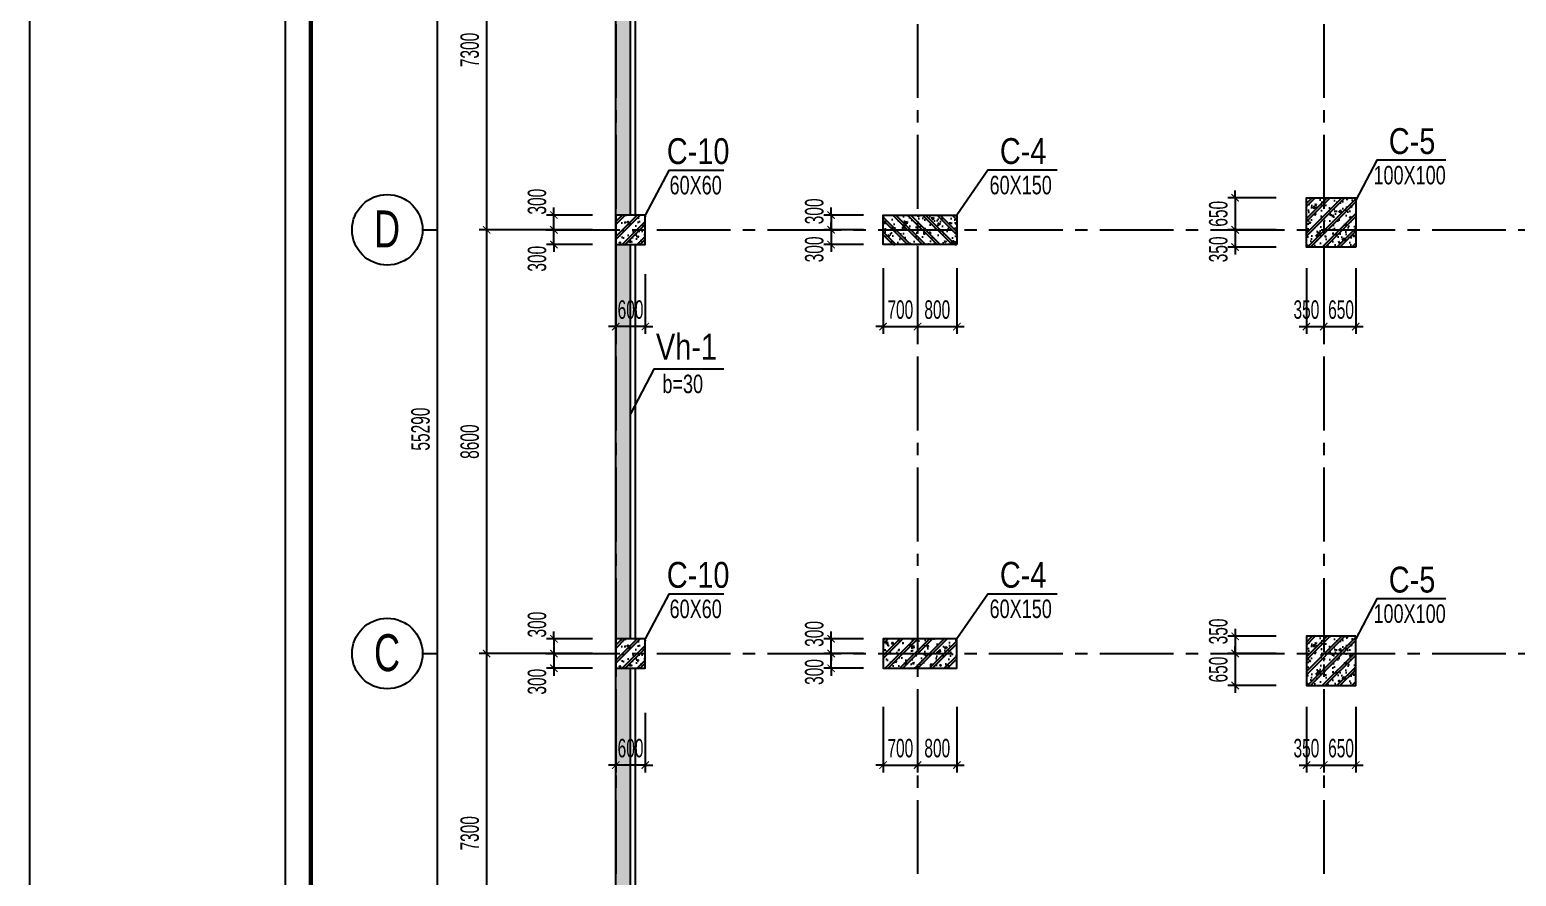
# Model space of a CAD drawing. Extents: x 1719887 to 1865417, y -150890 to 59748.
# Drawn here: x 1719887 to 1750081, y -4479 to 12701 of the extents above; entities that cross this region are included whole.
import ezdxf
from ezdxf.enums import TextEntityAlignment as Align

# ---------------------------------------------------------------- set-up
doc = ezdxf.new("R2010")
doc.units = 0
doc.header["$LTSCALE"] = 1000
doc.header["$MEASUREMENT"] = 0
doc.header["$PDMODE"] = 3
doc.linetypes.add('CENTER2', pattern=[1.125, 0.75, -0.125, 0.125, -0.125])
doc.layers.get('0').update_dxf_attribs({"linetype": 'CONTINUOUS'})
doc.layers.get('Defpoints').update_dxf_attribs({"linetype": 'CONTINUOUS'})
for name, color, linetype in [('CDC-KHUNGTEN', 7, 'CONTINUOUS'), ('CDC.01.AXIS', 160, 'CENTER2'), ('CDC.02.DIM', 1, 'CONTINUOUS'), ('CDC.05.STEEL', 4, 'CONTINUOUS'), ('CDC.06.TEXT', 2, 'CONTINUOUS'), ('CDC.10.HATCH', 9, 'CONTINUOUS'), ('CDC.11.NOTE', 8, 'CONTINUOUS'), ('KCS_CHI', 1, 'CONTINUOUS')]:
    doc.layers.add(name, color=color, linetype=linetype)
doc.styles.add('ARIAL', font='arial.ttf', dxfattribs={"width": 0.6})
doc.dimstyles.new('D150', dxfattribs={"dimscale": 150, "dimtxt": 2.5, "dimasz": 1, "dimexe": 1, "dimexo": 0, "dimgap": 1, "dimtad": 1, "dimdec": 0, "dimdsep": 46, "dimtxsty": 'ARIAL', "dimblk": 'ARCHTICK', "dimcen": 1, "dimdle": 1, "dimclrd": 1, "dimclre": 1, "dimclrt": 2, "dimadec": 0, "dimazin": 0, "dimtfac": 0.00072, "dimtdec": 0, "dimtix": 1, "dimtmove": 2, "dimatfit": 3, "dimldrblk": 'ARCHTICK', "dimfxl": 1, "dimtolj": 1, "dimlwd": -1, "dimlwe": -1, "dimarcsym": 0})

# ---------------------------------------------------------------- blocks, each defined once
blk = doc.blocks.new('_ARCHTICK')
at = {"color": 0, "linetype": 'ByBlock', "const_width": 0.15}
blk.add_lwpolyline([(-0.5, -0.5), (0.5, 0.5)], dxfattribs=at)
blk = doc.blocks.new('*D441')
at = {"layer": 'CDC.02.DIM', "color": 1, "transparency": 16777216}
for p, q in [((1729167, 16091), (1729167, 8491)), ((1730533, 15941), (1729017, 15941)), ((1730533, 8641), (1729017, 8641))]:
    blk.add_line(p, q, dxfattribs=at)
at = {"layer": 'Defpoints', "color": 0, "transparency": 16777216}
for p in [(1730533, 15941), (1729167, 8641), (1730533, 8641)]:
    blk.add_point(p, dxfattribs=at)
at = {"layer": 'CDC.02.DIM', "color": 1, "transparency": 16777216, "xscale": 150, "yscale": 150, "zscale": 150}
for p, rotation in [((1729167, 15941), 90), ((1729167, 8641), 270)]:
    blk.add_blockref('_ARCHTICK', p, dxfattribs=dict(at, rotation=rotation))
at = {"layer": 'CDC.02.DIM', "color": 2, "transparency": 16777216, "insert": (1728825, 12291), "char_height": 375, "attachment_point": 5, "rotation": 90, "style": 'ARIAL'}
blk.add_mtext('\\A1;7300', dxfattribs=at)
blk = doc.blocks.new('*D442')
at = {"layer": 'CDC.02.DIM', "color": 1, "transparency": 16777216}
for p, q in [((1729167, 8791), (1729167, -109)), ((1730533, 8641), (1729017, 8641)), ((1730533, 41), (1729017, 41))]:
    blk.add_line(p, q, dxfattribs=at)
at = {"layer": 'Defpoints', "color": 0, "transparency": 16777216}
for p in [(1730533, 8641), (1729167, 41), (1730533, 41)]:
    blk.add_point(p, dxfattribs=at)
at = {"layer": 'CDC.02.DIM', "color": 1, "transparency": 16777216, "xscale": 150, "yscale": 150, "zscale": 150}
for p, rotation in [((1729167, 8641), 90), ((1729167, 41), 270)]:
    blk.add_blockref('_ARCHTICK', p, dxfattribs=dict(at, rotation=rotation))
at = {"layer": 'CDC.02.DIM', "color": 2, "transparency": 16777216, "insert": (1728825, 4341), "char_height": 375, "attachment_point": 5, "rotation": 90, "style": 'ARIAL'}
blk.add_mtext('\\A1;8600', dxfattribs=at)
blk = doc.blocks.new('*D443')
at = {"layer": 'CDC.02.DIM', "color": 1, "transparency": 16777216}
for p, q in [((1730533, 41), (1729017, 41)), ((1729167, 191), (1729167, -7409)), ((1730533, -7259), (1729017, -7259))]:
    blk.add_line(p, q, dxfattribs=at)
at = {"layer": 'Defpoints', "color": 0, "transparency": 16777216}
for p in [(1730533, 41), (1729167, -7259), (1730533, -7259)]:
    blk.add_point(p, dxfattribs=at)
at = {"layer": 'CDC.02.DIM', "color": 1, "transparency": 16777216, "xscale": 150, "yscale": 150, "zscale": 150}
for p, rotation in [((1729167, 41), 90), ((1729167, -7259), 270)]:
    blk.add_blockref('_ARCHTICK', p, dxfattribs=dict(at, rotation=rotation))
at = {"layer": 'CDC.02.DIM', "color": 2, "transparency": 16777216, "insert": (1728825, -3609), "char_height": 375, "attachment_point": 5, "rotation": 90, "style": 'ARIAL'}
blk.add_mtext('\\A1;7300', dxfattribs=at)
blk = doc.blocks.new('*D445')
at = {"layer": 'CDC.02.DIM', "color": 1, "transparency": 16777216}
for p, q in [((1728167, -23199), (1728167, 32391)), ((1730533, 32241), (1728017, 32241)), ((1730533, -23049), (1728017, -23049))]:
    blk.add_line(p, q, dxfattribs=at)
at = {"layer": 'Defpoints', "color": 0, "transparency": 16777216}
for p in [(1728167, 32241), (1730533, 32241), (1730533, -23049)]:
    blk.add_point(p, dxfattribs=at)
at = {"layer": 'CDC.02.DIM', "color": 1, "transparency": 16777216, "xscale": 150, "yscale": 150, "zscale": 150}
for p, rotation in [((1728167, 32241), 90), ((1728167, -23049), 270)]:
    blk.add_blockref('_ARCHTICK', p, dxfattribs=dict(at, rotation=rotation))
at = {"layer": 'CDC.02.DIM', "color": 2, "transparency": 16777216, "insert": (1727825, 4596), "char_height": 375, "attachment_point": 5, "rotation": 90, "style": 'ARIAL'}
blk.add_mtext('\\A1;55290', dxfattribs=at)
blk = doc.blocks.new('TH1')
at = {"layer": 'CDC.10.HATCH'}
h = blk.add_hatch(dxfattribs=at)
h.set_pattern_fill('CHAU-01', color=256, scale=80, style=0, pattern_type=2)
h.set_pattern_definition([(50, (0, 0), (573.80815, -50.20171), [60, -660]), (355, (0, 0), (-111.00107, 601.7537), [48, -528]), (100.4514, (47.8, -4.2), (462.8075, 551.55163), [50.99215, -560.91369]), (46.1842, (0, 160), (853.79284, -132.4152), [90, -990]), (96.6356, (71.15, 149), (747.73016, 779.2943), [76.48823, -841.3704]), (351.1842, (0, 160), (747.72956, 779.2949), [72, -792]), (21, (80, 120), (477.52564, -322.09511), [60, -660]), (326, (80, 120), (194.65227, 580.12004), [48, -528]), (71.4514, (119.8, 93.16), (672.1781, 258.0244), [50.99215, -560.91369]), (37.5, (0, 0), (9.727884, 266.315083), [0, -521.6, 0, -536, 0, -530]), (7.5, (0, 0), (210.45563, 315.52937), [0, -305.6, 0, -509.6, 0, -202]), (327.5, (-178.4, 0), (427.05795, -18.043897), [0, -200, 0, -624, 0, -828]), (317.5, (-258.4, 0), (466.548935, 80.083986), [0, -260, 0, -414.4, 0, -588]), (45, (0, 0), (-240.416306, 240.416306), []), (45, (0, 98), (-240.416306, 240.416306), [])])
h.paths.add_polyline_path([(1734850, -103598), (1734550, -103598), (1734550, -110158), (1734850, -110158)])
h.paths.add_polyline_path([(1734849, -96348), (1734549, -96348), (1734550, -102998), (1734850, -102998)])
h.paths.add_polyline_path([(1734849, -87748), (1734549, -87748), (1734549, -95748), (1734849, -95748)])
h.paths.add_polyline_path([(1734849, -80497), (1734549, -80497), (1734549, -87148), (1734849, -87148)])
h.paths.add_polyline_path([(1734849, -73338), (1734549, -73338), (1734549, -79897), (1734849, -79897)])
h.paths.add_polyline_path([(1734849, -68421), (1734549, -68421), (1734549, -72738), (1734849, -72738)])
h.paths.add_polyline_path([(1738394, -64148), (1740570, -64148), (1740570, -63848), (1738264, -63848), (1734549, -67821), (1734960, -67821)])
h = blk.add_hatch(dxfattribs=at)
h.set_pattern_fill('CHAU-01', color=256, scale=50, style=0, pattern_type=2)
h.set_pattern_definition([(50, (0, 0), (358.63009, -31.376067), [37.5, -412.5]), (355, (0, 0), (-69.37567, 376.09607), [30, -330]), (100.4514, (29.9, -2.6), (289.25469, 344.71977), [31.870095, -350.571056]), (46.1842, (0, 100), (533.62052, -82.75951), [56.25, -618.75]), (96.6356, (44.47, 93.1), (467.33135, 487.05894), [47.80514, -525.8565]), (351.1842, (0, 100), (467.33097, 487.0593), [45, -495]), (21, (50, 75), (298.453526, -201.309445), [37.5, -412.5]), (326, (50, 75), (121.657666, 362.57502), [30, -330]), (71.4514, (74.87, 58.22), (420.111314, 161.26525), [31.870095, -350.571056]), (37.5, (0, 0), (6.079928, 166.446927), [0, -326, 0, -335, 0, -331.25]), (7.5, (0, 0), (131.534769, 197.205856), [0, -191, 0, -318.5, 0, -126.25]), (327.5, (-111.5, 0), (266.911218, -11.277436), [0, -125, 0, -390, 0, -517.5]), (317.5, (-161.5, 0), (291.593085, 50.05249), [0, -162.5, 0, -259, 0, -367.5]), (45, (0, 0), (-150.26019, 150.26019), []), (45, (0, 61.25), (-150.26019, 150.26019), [])])
h.paths.add_polyline_path([(1748930, -86798), (1748580, -86798), (1748580, -87448), (1748930, -87448)])
h.paths.add_polyline_path([(1748930, -87448), (1748580, -87448), (1748580, -87798), (1748930, -87798)])
h.paths.add_polyline_path([(1749580, -87448), (1748930, -87448), (1748930, -87798), (1749580, -87798)])
h.paths.add_polyline_path([(1749580, -86798), (1748930, -86798), (1748930, -87448), (1749580, -87448)])
h = blk.add_hatch(dxfattribs=at)
h.set_pattern_fill('CHAU-01', color=256, scale=50, angle=270, style=0, pattern_type=2)
h.set_pattern_definition([(220, (3483905.8, -394468.87), (31.376067, -358.63009), [37.5, -412.5]), (275, (3483905.8, -394468.87), (-376.09607, 69.37567), [30, -330]), (169.5486, (3483908.4, -394498.76), (-344.71977, -289.25469), [31.870095, -350.571056]), (223.8158, (3483805.8, -394468.87), (82.75951, -533.62052), [56.25, -618.75]), (173.3644, (3483812.7, -394513.34), (-487.05894, -467.33135), [47.80514, -525.8565]), (278.8158, (3483805.8, -394468.9), (-487.0593, -467.33097), [45, -495]), (249, (3483830.8, -394518.87), (201.309445, -298.453526), [37.5, -412.5]), (304, (3483830.8, -394518.87), (-362.57502, -121.657666), [30, -330]), (198.5486, (3483847.57, -394543.74), (-161.26525, -420.111314), [31.870095, -350.571056]), (232.5, (3483905.79, -394468.87), (-166.446927, -6.079928), [0, -326, 0, -335, 0, -331.25]), (262.5, (3483905.79, -394468.87), (-197.205856, -131.534769), [0, -191, 0, -318.5, 0, -126.25]), (302.5, (3483905.79, -394357.37), (11.277436, -266.911218), [0, -125, 0, -390, 0, -517.5]), (312.5, (3483905.8, -394307.37), (-50.05249, -291.593085), [0, -162.5, 0, -259, 0, -367.5]), (225, (3483905.8, -394468.87), (-150.26019, 150.26019), []), (225, (3483844.54, -394468.87), (-150.26019, 150.26019), [])])
h.paths.add_polyline_path([(1734549, -87748), (1735149, -87748), (1735149, -87148), (1734549, -87148)])
h = blk.add_hatch(dxfattribs=at)
h.set_pattern_fill('CHAU-01', color=256, scale=50, style=0, pattern_type=2)
h.set_pattern_definition([(310, (-590.04, -190745.43), (358.63009, 31.376067), [37.5, -412.5]), (5, (-590.04, -190745.43), (-69.37567, -376.09607), [30, -330]), (259.5486, (-560.16, -190742.8), (289.25469, -344.71977), [31.870095, -350.571056]), (313.8158, (-590.04, -190845.43), (533.62052, 82.75951), [56.25, -618.75]), (263.3644, (-545.57, -190838.53), (467.33135, -487.05894), [47.80514, -525.8565]), (8.8158, (-590.04, -190845.43), (467.33097, -487.0593), [45, -495]), (339, (-540.04, -190820.43), (298.453526, 201.309445), [37.5, -412.5]), (34, (-540.04, -190820.43), (121.657666, -362.57502), [30, -330]), (288.5486, (-515.17, -190803.65), (420.111314, -161.26525), [31.870095, -350.571056]), (322.5, (-590.04, -190745.43), (6.079928, -166.446927), [0, -326, 0, -335, 0, -331.25]), (352.5, (-590.04, -190745.43), (131.534769, -197.205856), [0, -191, 0, -318.5, 0, -126.25]), (32.5, (-701.54, -190745.43), (266.911218, 11.277436), [0, -125, 0, -390, 0, -517.5]), (42.5, (-751.54, -190745.43), (291.593085, -50.05249), [0, -162.5, 0, -259, 0, -367.5]), (315, (-590.04, -190745.43), (-150.26019, -150.26019), []), (315, (-590.04, -190806.68), (-150.26019, -150.26019), [])])
h.paths.add_polyline_path([(1741480, -87748), (1740090, -87748), (1740090, -87398), (1741480, -87398)])
h.paths.add_polyline_path([(1741480, -87398), (1740090, -87398), (1740090, -87148), (1741480, -87148)])
h.paths.add_polyline_path([(1740090, -87398), (1739980, -87398), (1739980, -87148), (1740090, -87148)])
h.paths.add_polyline_path([(1740090, -87748), (1739980, -87748), (1739980, -87398), (1740090, -87398)])
h = blk.add_hatch(dxfattribs=at)
h.set_pattern_fill('CHAU-01', color=256, scale=50, style=0, pattern_type=2)
h.set_pattern_definition([(50, (0, -8900), (358.63009, -31.376067), [37.5, -412.5]), (355, (0, -8900), (-69.37567, 376.09607), [30, -330]), (100.4514, (29.9, -8902.6), (289.25469, 344.71977), [31.870095, -350.571056]), (46.1842, (0, -8800), (533.62052, -82.75951), [56.25, -618.75]), (96.6356, (44.47, -8806.9), (467.33135, 487.05894), [47.80514, -525.8565]), (351.1842, (0, -8800), (467.33097, 487.0593), [45, -495]), (21, (50, -8825), (298.453526, -201.309445), [37.5, -412.5]), (326, (50, -8825), (121.657666, 362.57502), [30, -330]), (71.4514, (74.87, -8841.78), (420.111314, 161.26525), [31.870095, -350.571056]), (37.5, (0, -8900), (6.079928, 166.446927), [0, -326, 0, -335, 0, -331.25]), (7.5, (0, -8900), (131.534769, 197.205856), [0, -191, 0, -318.5, 0, -126.25]), (327.5, (-111.5, -8900), (266.911218, -11.277436), [0, -125, 0, -390, 0, -517.5]), (317.5, (-161.5, -8900), (291.593085, 50.05249), [0, -162.5, 0, -259, 0, -367.5]), (45, (0, -8900), (-150.26019, 150.26019), []), (45, (0, -8838.75), (-150.26019, 150.26019), [])])
h.paths.add_polyline_path([(1748930, -95698), (1748580, -95698), (1748580, -96348), (1748930, -96348)])
h.paths.add_polyline_path([(1748930, -96348), (1748580, -96348), (1748580, -96698), (1748930, -96698)])
h.paths.add_polyline_path([(1749580, -96348), (1748930, -96348), (1748930, -96698), (1749580, -96698)])
h.paths.add_polyline_path([(1749580, -95698), (1748930, -95698), (1748930, -96348), (1749580, -96348)])
h = blk.add_hatch(dxfattribs=at)
h.set_pattern_fill('CHAU-01', color=256, scale=50, angle=270, style=0, pattern_type=2)
h.set_pattern_definition([(220, (3483905.8, -403069), (31.376067, -358.63009), [37.5, -412.5]), (275, (3483905.8, -403069), (-376.09607, 69.37567), [30, -330]), (169.5486, (3483908.4, -403098.9), (-344.71977, -289.25469), [31.870095, -350.571056]), (223.8158, (3483805.8, -403069), (82.75951, -533.62052), [56.25, -618.75]), (173.3644, (3483812.7, -403113.47), (-487.05894, -467.33135), [47.80514, -525.8565]), (278.8158, (3483805.8, -403069), (-487.0593, -467.33097), [45, -495]), (249, (3483830.8, -403119), (201.309445, -298.453526), [37.5, -412.5]), (304, (3483830.8, -403119), (-362.57502, -121.657666), [30, -330]), (198.5486, (3483847.57, -403143.87), (-161.26525, -420.111314), [31.870095, -350.571056]), (232.5, (3483905.79, -403069), (-166.446927, -6.079928), [0, -326, 0, -335, 0, -331.25]), (262.5, (3483905.8, -403069), (-197.205856, -131.534769), [0, -191, 0, -318.5, 0, -126.25]), (302.5, (3483905.79, -402957.5), (11.277436, -266.911218), [0, -125, 0, -390, 0, -517.5]), (312.5, (3483905.8, -402907.5), (-50.05249, -291.593085), [0, -162.5, 0, -259, 0, -367.5]), (225, (3483905.8, -403069), (-150.26019, 150.26019), []), (225, (3483844.54, -403069), (-150.26019, 150.26019), [])])
h.paths.add_polyline_path([(1734549, -96348), (1735149, -96348), (1735149, -95748), (1734549, -95748)])
h = blk.add_hatch(dxfattribs=at)
h.set_pattern_fill('CHAU-01', color=256, scale=50, style=0, pattern_type=2)
h.set_pattern_definition([(50, (-590.04, 7250.04), (358.63009, -31.376067), [37.5, -412.5]), (355, (-590.04, 7250.04), (-69.37567, 376.09607), [30, -330]), (100.4514, (-560.16, 7247.43), (289.25469, 344.71977), [31.870095, -350.571056]), (46.1842, (-590.04, 7350.04), (533.62052, -82.75951), [56.25, -618.75]), (96.6356, (-545.57, 7343.14), (467.33135, 487.05894), [47.80514, -525.8565]), (351.1842, (-590.04, 7350.04), (467.33097, 487.0593), [45, -495]), (21, (-540.04, 7325.04), (298.453526, -201.309445), [37.5, -412.5]), (326, (-540.04, 7325.04), (121.657666, 362.57502), [30, -330]), (71.4514, (-515.17, 7308.27), (420.111314, 161.26525), [31.870095, -350.571056]), (37.5, (-590.04, 7250.04), (6.079928, 166.446927), [0, -326, 0, -335, 0, -331.25]), (7.5, (-590.04, 7250.04), (131.534769, 197.205856), [0, -191, 0, -318.5, 0, -126.25]), (327.5, (-701.54, 7250.04), (266.911218, -11.277436), [0, -125, 0, -390, 0, -517.5]), (317.5, (-751.54, 7250.04), (291.593085, 50.05249), [0, -162.5, 0, -259, 0, -367.5]), (45, (-590.04, 7250.04), (-150.26019, 150.26019), []), (45, (-590.04, 7311.3), (-150.26019, 150.26019), [])])
h.paths.add_polyline_path([(1741480, -95748), (1740090, -95748), (1740090, -96098), (1741480, -96098)])
h.paths.add_polyline_path([(1741480, -96098), (1740090, -96098), (1740090, -96348), (1741480, -96348)])
h.paths.add_polyline_path([(1740090, -96098), (1739980, -96098), (1739980, -96348), (1740090, -96348)])
h.paths.add_polyline_path([(1740090, -95748), (1739980, -95748), (1739980, -96098), (1740090, -96098)])
at = {"layer": 'CDC.01.AXIS', "ltscale": 2}
for p, q in [((1734550, -63021), (1734550, -119734)), ((1740680, -63021), (1740680, -119734)), ((1748930, -63021), (1748930, -119734)), ((1733131, -87448), (1840145, -87448)), ((1733131, -96048), (1840145, -96048))]:
    blk.add_line(p, q, dxfattribs=at)
at = {"layer": 'CDC.05.STEEL'}
for p, q in [((1734550, -119137), (1734549, -67821)), ((1734849, -87148), (1734849, -80497)), ((1734949, -87148), (1734949, -80497)), ((1734849, -95748), (1734849, -87748)), ((1734949, -95748), (1734949, -87748)), ((1734850, -102998), (1734849, -96348)), ((1734950, -102998), (1734949, -96348))]:
    blk.add_line(p, q, dxfattribs=at)
at = {"layer": 'CDC.05.STEEL', "ltscale": 2000}
for points in [[(1749580, -87798), (1748580, -87798), (1748580, -86798), (1749580, -86798)], [(1734549, -87148), (1734549, -87748), (1735149, -87748), (1735149, -87148)], [(1741480, -87748), (1739980, -87748), (1739980, -87148), (1741480, -87148)], [(1749580, -95698), (1748580, -95698), (1748580, -96698), (1749580, -96698)], [(1734549, -95748), (1734549, -96348), (1735149, -96348), (1735149, -95748)], [(1741480, -95748), (1739980, -95748), (1739980, -96348), (1741480, -96348)]]:
    blk.add_lwpolyline(points, close=True, dxfattribs=at)
blk = doc.blocks.new('*D527')
at = {"layer": 'CDC.02.DIM', "color": 1, "transparency": 16777216}
for p, q in [((1745820, 7859), (1745820, 6527)), ((1746170, 7859), (1746170, 6527)), ((1745670, 6677), (1746320, 6677))]:
    blk.add_line(p, q, dxfattribs=at)
at = {"layer": 'Defpoints', "color": 0, "transparency": 16777216}
for p in [(1745820, 7859), (1746170, 7859), (1746170, 6677)]:
    blk.add_point(p, dxfattribs=at)
at = {"layer": 'CDC.02.DIM', "color": 1, "transparency": 16777216, "xscale": 150, "yscale": 150, "zscale": 150, "rotation": 180}
blk.add_blockref('_ARCHTICK', (1745820, 6677), dxfattribs=at)
at = {"layer": 'CDC.02.DIM', "color": 1, "transparency": 16777216, "xscale": 150, "yscale": 150, "zscale": 150}
blk.add_blockref('_ARCHTICK', (1746170, 6677), dxfattribs=at)
at = {"layer": 'CDC.02.DIM', "color": 2, "transparency": 16777216, "insert": (1745818, 7019), "char_height": 375, "attachment_point": 5, "style": 'ARIAL'}
blk.add_mtext('\\A1;350', dxfattribs=at)
blk = doc.blocks.new('*D528')
at = {"layer": 'CDC.02.DIM', "color": 1, "transparency": 16777216}
for p, q in [((1746170, 7859), (1746170, 6527)), ((1746820, 7859), (1746820, 6527)), ((1746020, 6677), (1746970, 6677))]:
    blk.add_line(p, q, dxfattribs=at)
at = {"layer": 'Defpoints', "color": 0, "transparency": 16777216}
for p in [(1746170, 7859), (1746820, 7859), (1746820, 6677)]:
    blk.add_point(p, dxfattribs=at)
at = {"layer": 'CDC.02.DIM', "color": 1, "transparency": 16777216, "xscale": 150, "yscale": 150, "zscale": 150, "rotation": 180}
blk.add_blockref('_ARCHTICK', (1746170, 6677), dxfattribs=at)
at = {"layer": 'CDC.02.DIM', "color": 1, "transparency": 16777216, "xscale": 150, "yscale": 150, "zscale": 150}
blk.add_blockref('_ARCHTICK', (1746820, 6677), dxfattribs=at)
at = {"layer": 'CDC.02.DIM', "color": 2, "transparency": 16777216, "insert": (1746522, 7019), "char_height": 375, "attachment_point": 5, "style": 'ARIAL'}
blk.add_mtext('\\A1;650', dxfattribs=at)
blk = doc.blocks.new('*D529')
at = {"layer": 'CDC.02.DIM', "color": 1, "transparency": 16777216}
for p, q in [((1737220, 7859), (1737220, 6527)), ((1737920, 7859), (1737920, 6527)), ((1737220, 6677), (1737070, 6677)), ((1737220, 6677), (1737920, 6677)), ((1737920, 6677), (1738070, 6677))]:
    blk.add_line(p, q, dxfattribs=at)
at = {"layer": 'Defpoints', "color": 0, "transparency": 16777216}
for p in [(1737220, 7859), (1737920, 7859), (1737920, 6677)]:
    blk.add_point(p, dxfattribs=at)
at = {"layer": 'CDC.02.DIM', "color": 1, "transparency": 16777216, "xscale": 150, "yscale": 150, "zscale": 150}
blk.add_blockref('_ARCHTICK', (1737220, 6677), dxfattribs=at)
at = {"layer": 'CDC.02.DIM', "color": 1, "transparency": 16777216, "xscale": 150, "yscale": 150, "zscale": 150, "rotation": 180}
blk.add_blockref('_ARCHTICK', (1737920, 6677), dxfattribs=at)
at = {"layer": 'CDC.02.DIM', "color": 2, "transparency": 16777216, "insert": (1737570, 7019), "char_height": 375, "attachment_point": 5, "style": 'ARIAL'}
blk.add_mtext('\\A1;700', dxfattribs=at)
blk = doc.blocks.new('*D530')
at = {"layer": 'CDC.02.DIM', "color": 1, "transparency": 16777216}
for p, q in [((1737920, 7859), (1737920, 6527)), ((1738720, 7859), (1738720, 6527)), ((1737770, 6677), (1738870, 6677))]:
    blk.add_line(p, q, dxfattribs=at)
at = {"layer": 'Defpoints', "color": 0, "transparency": 16777216}
for p in [(1737920, 7859), (1738720, 7859), (1738720, 6677)]:
    blk.add_point(p, dxfattribs=at)
at = {"layer": 'CDC.02.DIM', "color": 1, "transparency": 16777216, "xscale": 150, "yscale": 150, "zscale": 150, "rotation": 180}
blk.add_blockref('_ARCHTICK', (1737920, 6677), dxfattribs=at)
at = {"layer": 'CDC.02.DIM', "color": 1, "transparency": 16777216, "xscale": 150, "yscale": 150, "zscale": 150}
blk.add_blockref('_ARCHTICK', (1738720, 6677), dxfattribs=at)
at = {"layer": 'CDC.02.DIM', "color": 2, "transparency": 16777216, "insert": (1738320, 7019), "char_height": 375, "attachment_point": 5, "style": 'ARIAL'}
blk.add_mtext('\\A1;800', dxfattribs=at)
blk = doc.blocks.new('*D537')
at = {"layer": 'CDC.02.DIM', "color": 1, "transparency": 16777216}
for p, q in [((1731790, 7740), (1731790, 6527)), ((1732390, 7740), (1732390, 6527)), ((1731790, 6677), (1731640, 6677)), ((1732390, 6677), (1731790, 6677)), ((1732390, 6677), (1732540, 6677))]:
    blk.add_line(p, q, dxfattribs=at)
at = {"layer": 'Defpoints', "color": 0, "transparency": 16777216}
for p in [(1731790, 7740), (1732390, 7740), (1731790, 6677)]:
    blk.add_point(p, dxfattribs=at)
at = {"layer": 'CDC.02.DIM', "color": 1, "transparency": 16777216, "xscale": 150, "yscale": 150, "zscale": 150}
blk.add_blockref('_ARCHTICK', (1731790, 6677), dxfattribs=at)
at = {"layer": 'CDC.02.DIM', "color": 1, "transparency": 16777216, "xscale": 150, "yscale": 150, "zscale": 150, "rotation": 180}
blk.add_blockref('_ARCHTICK', (1732390, 6677), dxfattribs=at)
at = {"layer": 'CDC.02.DIM', "color": 2, "transparency": 16777216, "insert": (1732090, 7019), "char_height": 375, "attachment_point": 5, "style": 'ARIAL'}
blk.add_mtext('\\A1;600', dxfattribs=at)
blk = doc.blocks.new('*D563')
at = {"layer": 'CDC.02.DIM', "color": 1, "transparency": 16777216}
for p, q in [((1745820, -1041), (1745820, -2373)), ((1746170, -1041), (1746170, -2373)), ((1745670, -2223), (1746320, -2223))]:
    blk.add_line(p, q, dxfattribs=at)
at = {"layer": 'Defpoints', "color": 0, "transparency": 16777216}
for p in [(1745820, -1041), (1746170, -1041), (1746170, -2223)]:
    blk.add_point(p, dxfattribs=at)
at = {"layer": 'CDC.02.DIM', "color": 1, "transparency": 16777216, "xscale": 150, "yscale": 150, "zscale": 150, "rotation": 180}
blk.add_blockref('_ARCHTICK', (1745820, -2223), dxfattribs=at)
at = {"layer": 'CDC.02.DIM', "color": 1, "transparency": 16777216, "xscale": 150, "yscale": 150, "zscale": 150}
blk.add_blockref('_ARCHTICK', (1746170, -2223), dxfattribs=at)
at = {"layer": 'CDC.02.DIM', "color": 2, "transparency": 16777216, "insert": (1745818, -1881), "char_height": 375, "attachment_point": 5, "style": 'ARIAL'}
blk.add_mtext('\\A1;350', dxfattribs=at)
blk = doc.blocks.new('*D564')
at = {"layer": 'CDC.02.DIM', "color": 1, "transparency": 16777216}
for p, q in [((1746170, -1041), (1746170, -2373)), ((1746820, -1041), (1746820, -2373)), ((1746020, -2223), (1746970, -2223))]:
    blk.add_line(p, q, dxfattribs=at)
at = {"layer": 'Defpoints', "color": 0, "transparency": 16777216}
for p in [(1746170, -1041), (1746820, -1041), (1746820, -2223)]:
    blk.add_point(p, dxfattribs=at)
at = {"layer": 'CDC.02.DIM', "color": 1, "transparency": 16777216, "xscale": 150, "yscale": 150, "zscale": 150, "rotation": 180}
blk.add_blockref('_ARCHTICK', (1746170, -2223), dxfattribs=at)
at = {"layer": 'CDC.02.DIM', "color": 1, "transparency": 16777216, "xscale": 150, "yscale": 150, "zscale": 150}
blk.add_blockref('_ARCHTICK', (1746820, -2223), dxfattribs=at)
at = {"layer": 'CDC.02.DIM', "color": 2, "transparency": 16777216, "insert": (1746522, -1881), "char_height": 375, "attachment_point": 5, "style": 'ARIAL'}
blk.add_mtext('\\A1;650', dxfattribs=at)
blk = doc.blocks.new('*D565')
at = {"layer": 'CDC.02.DIM', "color": 1, "transparency": 16777216}
for p, q in [((1737220, -1041), (1737220, -2373)), ((1737920, -1041), (1737920, -2373)), ((1737220, -2223), (1737070, -2223)), ((1737220, -2223), (1737920, -2223)), ((1737920, -2223), (1738070, -2223))]:
    blk.add_line(p, q, dxfattribs=at)
at = {"layer": 'Defpoints', "color": 0, "transparency": 16777216}
for p in [(1737220, -1041), (1737920, -1041), (1737920, -2223)]:
    blk.add_point(p, dxfattribs=at)
at = {"layer": 'CDC.02.DIM', "color": 1, "transparency": 16777216, "xscale": 150, "yscale": 150, "zscale": 150}
blk.add_blockref('_ARCHTICK', (1737220, -2223), dxfattribs=at)
at = {"layer": 'CDC.02.DIM', "color": 1, "transparency": 16777216, "xscale": 150, "yscale": 150, "zscale": 150, "rotation": 180}
blk.add_blockref('_ARCHTICK', (1737920, -2223), dxfattribs=at)
at = {"layer": 'CDC.02.DIM', "color": 2, "transparency": 16777216, "insert": (1737570, -1881), "char_height": 375, "attachment_point": 5, "style": 'ARIAL'}
blk.add_mtext('\\A1;700', dxfattribs=at)
blk = doc.blocks.new('*D566')
at = {"layer": 'CDC.02.DIM', "color": 1, "transparency": 16777216}
for p, q in [((1737920, -1041), (1737920, -2373)), ((1738720, -1041), (1738720, -2373)), ((1737770, -2223), (1738870, -2223))]:
    blk.add_line(p, q, dxfattribs=at)
at = {"layer": 'Defpoints', "color": 0, "transparency": 16777216}
for p in [(1737920, -1041), (1738720, -1041), (1738720, -2223)]:
    blk.add_point(p, dxfattribs=at)
at = {"layer": 'CDC.02.DIM', "color": 1, "transparency": 16777216, "xscale": 150, "yscale": 150, "zscale": 150, "rotation": 180}
blk.add_blockref('_ARCHTICK', (1737920, -2223), dxfattribs=at)
at = {"layer": 'CDC.02.DIM', "color": 1, "transparency": 16777216, "xscale": 150, "yscale": 150, "zscale": 150}
blk.add_blockref('_ARCHTICK', (1738720, -2223), dxfattribs=at)
at = {"layer": 'CDC.02.DIM', "color": 2, "transparency": 16777216, "insert": (1738320, -1881), "char_height": 375, "attachment_point": 5, "style": 'ARIAL'}
blk.add_mtext('\\A1;800', dxfattribs=at)
blk = doc.blocks.new('*D573')
at = {"layer": 'CDC.02.DIM', "color": 1, "transparency": 16777216}
for p, q in [((1731790, -1160), (1731790, -2373)), ((1732390, -1160), (1732390, -2373)), ((1731790, -2223), (1731640, -2223)), ((1732390, -2223), (1731790, -2223)), ((1732390, -2223), (1732540, -2223))]:
    blk.add_line(p, q, dxfattribs=at)
at = {"layer": 'Defpoints', "color": 0, "transparency": 16777216}
for p in [(1731790, -1160), (1732390, -1160), (1731790, -2223)]:
    blk.add_point(p, dxfattribs=at)
at = {"layer": 'CDC.02.DIM', "color": 1, "transparency": 16777216, "xscale": 150, "yscale": 150, "zscale": 150}
blk.add_blockref('_ARCHTICK', (1731790, -2223), dxfattribs=at)
at = {"layer": 'CDC.02.DIM', "color": 1, "transparency": 16777216, "xscale": 150, "yscale": 150, "zscale": 150, "rotation": 180}
blk.add_blockref('_ARCHTICK', (1732390, -2223), dxfattribs=at)
at = {"layer": 'CDC.02.DIM', "color": 2, "transparency": 16777216, "insert": (1732090, -1881), "char_height": 375, "attachment_point": 5, "style": 'ARIAL'}
blk.add_mtext('\\A1;600', dxfattribs=at)
blk = doc.blocks.new('*D742')
at = {"layer": 'CDC.02.DIM', "color": 1, "transparency": 16777216}
for p, q in [((1744371, 9291), (1744371, 9441)), ((1745206, 9291), (1744221, 9291)), ((1744371, 9291), (1744371, 8641)), ((1745206, 8641), (1744221, 8641)), ((1744371, 8641), (1744371, 8491))]:
    blk.add_line(p, q, dxfattribs=at)
at = {"layer": 'Defpoints', "color": 0, "transparency": 16777216}
for p in [(1745206, 9291), (1744371, 8641), (1745206, 8641)]:
    blk.add_point(p, dxfattribs=at)
at = {"layer": 'CDC.02.DIM', "color": 1, "transparency": 16777216, "xscale": 150, "yscale": 150, "zscale": 150}
for p, rotation in [((1744371, 9291), 270), ((1744371, 8641), 90)]:
    blk.add_blockref('_ARCHTICK', p, dxfattribs=dict(at, rotation=rotation))
at = {"layer": 'CDC.02.DIM', "color": 2, "transparency": 16777216, "insert": (1744030, 8966), "char_height": 375, "attachment_point": 5, "rotation": 90, "style": 'ARIAL'}
blk.add_mtext('\\A1;650', dxfattribs=at)
blk = doc.blocks.new('*D743')
at = {"layer": 'CDC.02.DIM', "color": 1, "transparency": 16777216}
for p, q in [((1744371, 8791), (1744371, 8141)), ((1745206, 8641), (1744221, 8641)), ((1745206, 8291), (1744221, 8291))]:
    blk.add_line(p, q, dxfattribs=at)
at = {"layer": 'Defpoints', "color": 0, "transparency": 16777216}
for p in [(1745206, 8641), (1744371, 8291), (1745206, 8291)]:
    blk.add_point(p, dxfattribs=at)
at = {"layer": 'CDC.02.DIM', "color": 1, "transparency": 16777216, "xscale": 150, "yscale": 150, "zscale": 150}
for p, rotation in [((1744371, 8641), 90), ((1744371, 8291), 270)]:
    blk.add_blockref('_ARCHTICK', p, dxfattribs=dict(at, rotation=rotation))
at = {"layer": 'CDC.02.DIM', "color": 2, "transparency": 16777216, "insert": (1744030, 8243), "char_height": 375, "attachment_point": 5, "rotation": 90, "style": 'ARIAL'}
blk.add_mtext('\\A1;350', dxfattribs=at)
blk = doc.blocks.new('*D744')
at = {"layer": 'CDC.02.DIM', "color": 1, "transparency": 16777216}
for p, q in [((1745206, 391), (1744221, 391)), ((1744371, 541), (1744371, -109)), ((1745206, 41), (1744221, 41))]:
    blk.add_line(p, q, dxfattribs=at)
at = {"layer": 'Defpoints', "color": 0, "transparency": 16777216}
for p in [(1745206, 391), (1744371, 41), (1745206, 41)]:
    blk.add_point(p, dxfattribs=at)
at = {"layer": 'CDC.02.DIM', "color": 1, "transparency": 16777216, "xscale": 150, "yscale": 150, "zscale": 150}
for p, rotation in [((1744371, 391), 90), ((1744371, 41), 270)]:
    blk.add_blockref('_ARCHTICK', p, dxfattribs=dict(at, rotation=rotation))
at = {"layer": 'CDC.02.DIM', "color": 2, "transparency": 16777216, "insert": (1744030, 489), "char_height": 375, "attachment_point": 5, "rotation": 90, "style": 'ARIAL'}
blk.add_mtext('\\A1;350', dxfattribs=at)
blk = doc.blocks.new('*D745')
at = {"layer": 'CDC.02.DIM', "color": 1, "transparency": 16777216}
for p, q in [((1745206, 41), (1744221, 41)), ((1744371, 41), (1744371, 191)), ((1744371, 41), (1744371, -609)), ((1745206, -609), (1744221, -609)), ((1744371, -609), (1744371, -759))]:
    blk.add_line(p, q, dxfattribs=at)
at = {"layer": 'Defpoints', "color": 0, "transparency": 16777216}
for p in [(1745206, 41), (1744371, -609), (1745206, -609)]:
    blk.add_point(p, dxfattribs=at)
at = {"layer": 'CDC.02.DIM', "color": 1, "transparency": 16777216, "xscale": 150, "yscale": 150, "zscale": 150}
for p, rotation in [((1744371, 41), 270), ((1744371, -609), 90)]:
    blk.add_blockref('_ARCHTICK', p, dxfattribs=dict(at, rotation=rotation))
at = {"layer": 'CDC.02.DIM', "color": 2, "transparency": 16777216, "insert": (1744030, -284), "char_height": 375, "attachment_point": 5, "rotation": 90, "style": 'ARIAL'}
blk.add_mtext('\\A1;650', dxfattribs=at)
blk = doc.blocks.new('*D818')
at = {"layer": 'CDC.02.DIM', "color": 1, "transparency": 16777216}
for p, q in [((1736164, 8941), (1736164, 9091)), ((1736824, 8941), (1736014, 8941)), ((1736164, 8941), (1736164, 8641)), ((1736824, 8641), (1736014, 8641)), ((1736164, 8641), (1736164, 8491))]:
    blk.add_line(p, q, dxfattribs=at)
at = {"layer": 'Defpoints', "color": 0, "transparency": 16777216}
for p in [(1736824, 8941), (1736164, 8641), (1736824, 8641)]:
    blk.add_point(p, dxfattribs=at)
at = {"layer": 'CDC.02.DIM', "color": 1, "transparency": 16777216, "xscale": 150, "yscale": 150, "zscale": 150}
for p, rotation in [((1736164, 8941), 270), ((1736164, 8641), 90)]:
    blk.add_blockref('_ARCHTICK', p, dxfattribs=dict(at, rotation=rotation))
at = {"layer": 'CDC.02.DIM', "color": 2, "transparency": 16777216, "insert": (1735823, 9015), "char_height": 375, "attachment_point": 5, "rotation": 90, "style": 'ARIAL'}
blk.add_mtext('\\A1;300', dxfattribs=at)
blk = doc.blocks.new('*D819')
at = {"layer": 'CDC.02.DIM', "color": 1, "transparency": 16777216}
for p, q in [((1736164, 8641), (1736164, 8791)), ((1736824, 8641), (1736014, 8641)), ((1736164, 8641), (1736164, 8341)), ((1736824, 8341), (1736014, 8341)), ((1736164, 8341), (1736164, 8191))]:
    blk.add_line(p, q, dxfattribs=at)
at = {"layer": 'Defpoints', "color": 0, "transparency": 16777216}
for p in [(1736824, 8641), (1736164, 8341), (1736824, 8341)]:
    blk.add_point(p, dxfattribs=at)
at = {"layer": 'CDC.02.DIM', "color": 1, "transparency": 16777216, "xscale": 150, "yscale": 150, "zscale": 150}
for p, rotation in [((1736164, 8641), 270), ((1736164, 8341), 90)]:
    blk.add_blockref('_ARCHTICK', p, dxfattribs=dict(at, rotation=rotation))
at = {"layer": 'CDC.02.DIM', "color": 2, "transparency": 16777216, "insert": (1735823, 8243), "char_height": 375, "attachment_point": 5, "rotation": 90, "style": 'ARIAL'}
blk.add_mtext('\\A1;300', dxfattribs=at)
blk = doc.blocks.new('*D825')
at = {"layer": 'CDC.02.DIM', "color": 1, "transparency": 16777216}
for p, q in [((1736824, 41), (1736014, 41)), ((1736164, 41), (1736164, 191)), ((1736164, -259), (1736164, 41)), ((1736824, -259), (1736014, -259)), ((1736164, -259), (1736164, -409))]:
    blk.add_line(p, q, dxfattribs=at)
at = {"layer": 'Defpoints', "color": 0, "transparency": 16777216}
for p in [(1736164, 41), (1736824, 41), (1736824, -259)]:
    blk.add_point(p, dxfattribs=at)
at = {"layer": 'CDC.02.DIM', "color": 1, "transparency": 16777216, "xscale": 150, "yscale": 150, "zscale": 150}
for p, rotation in [((1736164, 41), 270), ((1736164, -259), 90)]:
    blk.add_blockref('_ARCHTICK', p, dxfattribs=dict(at, rotation=rotation))
at = {"layer": 'CDC.02.DIM', "color": 2, "transparency": 16777216, "insert": (1735823, -334), "char_height": 375, "attachment_point": 5, "rotation": 90, "style": 'ARIAL'}
blk.add_mtext('\\A1;300', dxfattribs=at)
blk = doc.blocks.new('*D826')
at = {"layer": 'CDC.02.DIM', "color": 1, "transparency": 16777216}
for p, q in [((1736824, 341), (1736014, 341)), ((1736164, 341), (1736164, 491)), ((1736164, 41), (1736164, 341)), ((1736824, 41), (1736014, 41)), ((1736164, 41), (1736164, -109))]:
    blk.add_line(p, q, dxfattribs=at)
at = {"layer": 'Defpoints', "color": 0, "transparency": 16777216}
for p in [(1736164, 341), (1736824, 341), (1736824, 41)]:
    blk.add_point(p, dxfattribs=at)
at = {"layer": 'CDC.02.DIM', "color": 1, "transparency": 16777216, "xscale": 150, "yscale": 150, "zscale": 150}
for p, rotation in [((1736164, 341), 270), ((1736164, 41), 90)]:
    blk.add_blockref('_ARCHTICK', p, dxfattribs=dict(at, rotation=rotation))
at = {"layer": 'CDC.02.DIM', "color": 2, "transparency": 16777216, "insert": (1735823, 439), "char_height": 375, "attachment_point": 5, "rotation": 90, "style": 'ARIAL'}
blk.add_mtext('\\A1;300', dxfattribs=at)
blk = doc.blocks.new('*D987')
at = {"layer": 'CDC.02.DIM', "color": 1, "transparency": 16777216}
for p, q in [((1731318, 341), (1730383, 341)), ((1730533, 341), (1730533, 491)), ((1730533, 341), (1730533, 41)), ((1731318, 41), (1730383, 41)), ((1730533, 41), (1730533, -109))]:
    blk.add_line(p, q, dxfattribs=at)
at = {"layer": 'Defpoints', "color": 0, "transparency": 16777216}
for p in [(1731318, 341), (1730533, 41), (1731318, 41)]:
    blk.add_point(p, dxfattribs=at)
at = {"layer": 'CDC.02.DIM', "color": 1, "transparency": 16777216, "xscale": 150, "yscale": 150, "zscale": 150}
for p, rotation in [((1730533, 341), 270), ((1730533, 41), 90)]:
    blk.add_blockref('_ARCHTICK', p, dxfattribs=dict(at, rotation=rotation))
at = {"layer": 'CDC.02.DIM', "color": 2, "transparency": 16777216, "insert": (1730192, 628), "char_height": 375, "attachment_point": 5, "rotation": 90, "style": 'ARIAL'}
blk.add_mtext('\\A1;300', dxfattribs=at)
blk = doc.blocks.new('*D988')
at = {"layer": 'CDC.02.DIM', "color": 1, "transparency": 16777216}
for p, q in [((1731318, 41), (1730383, 41)), ((1730533, 191), (1730533, -409)), ((1731318, -259), (1730383, -259))]:
    blk.add_line(p, q, dxfattribs=at)
at = {"layer": 'Defpoints', "color": 0, "transparency": 16777216}
for p in [(1731318, 41), (1730533, -259), (1731318, -259)]:
    blk.add_point(p, dxfattribs=at)
at = {"layer": 'CDC.02.DIM', "color": 1, "transparency": 16777216, "xscale": 150, "yscale": 150, "zscale": 150}
for p, rotation in [((1730533, 41), 90), ((1730533, -259), 270)]:
    blk.add_blockref('_ARCHTICK', p, dxfattribs=dict(at, rotation=rotation))
at = {"layer": 'CDC.02.DIM', "color": 2, "transparency": 16777216, "insert": (1730192, -531), "char_height": 375, "attachment_point": 5, "rotation": 90, "style": 'ARIAL'}
blk.add_mtext('\\A1;300', dxfattribs=at)
blk = doc.blocks.new('*D981')
at = {"layer": 'CDC.02.DIM', "color": 1, "transparency": 16777216}
for p, q in [((1730533, 8641), (1730533, 8791)), ((1731318, 8641), (1730383, 8641)), ((1730533, 8341), (1730533, 8641)), ((1731318, 8341), (1730383, 8341)), ((1730533, 8341), (1730533, 8191))]:
    blk.add_line(p, q, dxfattribs=at)
at = {"layer": 'Defpoints', "color": 0, "transparency": 16777216}
for p in [(1730533, 8641), (1731318, 8641), (1731318, 8341)]:
    blk.add_point(p, dxfattribs=at)
at = {"layer": 'CDC.02.DIM', "color": 1, "transparency": 16777216, "xscale": 150, "yscale": 150, "zscale": 150}
for p, rotation in [((1730533, 8641), 270), ((1730533, 8341), 90)]:
    blk.add_blockref('_ARCHTICK', p, dxfattribs=dict(at, rotation=rotation))
at = {"layer": 'CDC.02.DIM', "color": 2, "transparency": 16777216, "insert": (1730192, 8053), "char_height": 375, "attachment_point": 5, "rotation": 90, "style": 'ARIAL'}
blk.add_mtext('\\A1;300', dxfattribs=at)
blk = doc.blocks.new('*D982')
at = {"layer": 'CDC.02.DIM', "color": 1, "transparency": 16777216}
for p, q in [((1730533, 8491), (1730533, 9091)), ((1731318, 8941), (1730383, 8941)), ((1731318, 8641), (1730383, 8641))]:
    blk.add_line(p, q, dxfattribs=at)
at = {"layer": 'Defpoints', "color": 0, "transparency": 16777216}
for p in [(1730533, 8941), (1731318, 8941), (1731318, 8641)]:
    blk.add_point(p, dxfattribs=at)
at = {"layer": 'CDC.02.DIM', "color": 1, "transparency": 16777216, "xscale": 150, "yscale": 150, "zscale": 150}
for p, rotation in [((1730533, 8941), 90), ((1730533, 8641), 270)]:
    blk.add_blockref('_ARCHTICK', p, dxfattribs=dict(at, rotation=rotation))
at = {"layer": 'CDC.02.DIM', "color": 2, "transparency": 16777216, "insert": (1730192, 9212), "char_height": 375, "attachment_point": 5, "rotation": 90, "style": 'ARIAL'}
blk.add_mtext('\\A1;300', dxfattribs=at)
blk = doc.blocks.new('KHUNG TEN')
at = {"layer": 'CDC-KHUNGTEN', "color": 8}
blk.add_lwpolyline([(75096, 1100), (83000, 1100), (83000, 58300), (3000, 58300), (3000, 1100), (75096, 1100)], dxfattribs=at)
at = {"layer": 'CDC-KHUNGTEN', "color": 255, "lineweight": 60}
blk.add_lwpolyline([(74900, 1400), (74900, 58000), (3300, 58000), (3300, 1400), (74900, 1400)], close=True, dxfattribs=at)
at = {"layer": 'Defpoints', "color": 1, "ltscale": 0.2}
blk.add_lwpolyline([(0, 0), (0, 59400), (84100, 59400), (84100, 0), (0, 0)], close=True, dxfattribs=at)

msp = doc.modelspace()

# ---------------------------------------------------------------- linework, layer by layer
at = {"layer": 'CDC.11.NOTE'}
for points in [[(1748653.2, 10051), (1747248.5, 10051), (1746820.2, 9240.9)], [(1733986.2, 9847.5), (1732865.3, 9847.5), (1732389.4, 8940)], [(1740754, 9849), (1739349.3, 9849), (1738720.2, 8940.9)], [(1733986.9, 5813.4), (1732565.9, 5813.4), (1732089.5, 4906.9)], [(1733986.2, 1247.4), (1732865.3, 1247.4), (1732389.4, 339.9)], [(1740754, 1249), (1739349.3, 1249), (1738720.2, 340.9)], [(1748653.2, 1151), (1747248.5, 1151), (1746820.2, 340.9)]]:
    msp.add_lwpolyline(points, dxfattribs=at)
at = {"layer": 'KCS_CHI'}
for p, q in [((1727864.9, 8640.9), (1728166.8, 8640.9)), ((1727864.9, 40.9), (1728166.8, 40.9))]:
    msp.add_line(p, q, dxfattribs=at)
for centre in [(1727149, 8640.9), (1727149, 40.9)]:
    msp.add_circle(centre, 715.9, dxfattribs=at)

# ---------------------------------------------------------------- block references
at = {"layer": 'CDC.06.TEXT', "xscale": 1.730439951605972, "yscale": 1.730439951605972, "zscale": 1.730439951605972}
msp.add_blockref('KHUNG TEN', (1719886.7, -43039.7), dxfattribs=at)
at = {"layer": 'CDC.10.HATCH'}
msp.add_blockref('TH1', (-2759.9, 96088.6), dxfattribs=at)

# ---------------------------------------------------------------- texts
at = {"layer": 'CDC.06.TEXT', "style": 'ARIAL'}
for s, height, width, p in [('C-5', 525, 0.8, (1747964.3, 10441.1)), ('C-10', 525, 0.8, (1733463.2, 10237.6)), ('C-4', 525, 0.8, (1740065.1, 10239.1)), ('60X60', 375, 0.7, (1733413.2, 9547.5)), ('60X150', 375, 0.7, (1740015.1, 9549)), ('100X100', 375, 0.7, (1747914.3, 9750.9)), ('b=30', 375, 0.7, (1733150.3, 5513.3)), ('C-10', 525, 0.8, (1733463.2, 1637.5)), ('C-4', 525, 0.8, (1740065.1, 1639.1)), ('C-5', 525, 0.8, (1747964.3, 1541.1)), ('60X60', 375, 0.7, (1733413.2, 947.3)), ('60X150', 375, 0.7, (1740015.1, 949)), ('100X100', 375, 0.7, (1747914.3, 850.9))]:
    msp.add_text(s, height=height, dxfattribs=dict(at, width=width)).set_placement(p, align=Align.MIDDLE_CENTER)
at = {"layer": 'CDC.06.TEXT', "style": 'ARIAL', "width": 0.8}
msp.add_text('Vh-1', height=525, dxfattribs=at).set_placement((1732607, 6004.9))
at = {"layer": 'CDC.06.TEXT', "char_height": 750, "width": 696.96, "attachment_point": 2, "line_spacing_factor": 0.938532}
for s, insert in [('{\\fArial|b0|i0|c0|p34;\\W0.7;D}', (1727144.4, 9033.5)), ('{\\fArial|b0|i0|c0|p34;\\W0.7;C}', (1727144.4, 433.5))]:
    msp.add_mtext(s, dxfattribs=dict(at, insert=insert))

# ---------------------------------------------------------------- dimensions: what is measured, and where the dimension line sits
at = {"layer": 'CDC.02.DIM'}
for base, p1, p2, picture, middle in [((1728166.8, 32241.2), (1730533.3, -23049.1), (1730533.3, 32241.2), '*D445', (1727825.3, 4596.1)), ((1729166.6, 8640.9), (1730533.3, 15940.9), (1730533.3, 8640.9), '*D441', (1728825, 12290.9)), ((1744371.3, 8640.9), (1745206.1, 9290.9), (1745206.1, 8640.9), '*D742', (1744029.9, 8965.9)), ((1729166.6, 40.9), (1730533.3, 8640.9), (1730533.3, 40.9), '*D442', (1728825.1, 4340.9)), ((1729166.6, -7259.1), (1730533.3, 40.9), (1730533.3, -7259.1), '*D443', (1728825, -3609.1)), ((1744371.3, -609.1), (1745206.1, 40.9), (1745206.1, -609.1), '*D745', (1744029.9, -284.1))]:
    dim = msp.add_linear_dim(base=base, p1=p1, p2=p2, angle=90, dimstyle='D150', dxfattribs=at)
    dim.commit()
    dim.dimension.update_dxf_attribs({"geometry": picture, "text_midpoint": middle})
for base, p1, p2, angle, picture, middle in [((1730533.3, 8940.6), (1731317.6, 8640.6), (1731317.6, 8940.6), 270, '*D982', (1730191.7, 9212.2)), ((1736164.3, 8640.9), (1736823.6, 8940.9), (1736823.6, 8640.9), 90, '*D818', (1735822.7, 9015.3)), ((1730533.3, 8640.6), (1731317.6, 8340.6), (1731317.6, 8640.6), 270, '*D981', (1730191.7, 8052.9)), ((1736164.3, 8340.9), (1736823.6, 8640.9), (1736823.6, 8340.9), 90, '*D819', (1735822.7, 8242.9)), ((1744371.3, 8290.9), (1745206.1, 8640.9), (1745206.1, 8290.9), 90, '*D743', (1744029.7, 8243.3)), ((1730533.3, 40.6), (1731317.6, 340.6), (1731317.6, 40.6), 90, '*D987', (1730191.7, 628.4)), ((1744371.3, 40.9), (1745206.1, 390.9), (1745206.1, 40.9), 90, '*D744', (1744029.7, 488.9)), ((1736164.3, 340.9), (1736823.6, 40.9), (1736823.6, 340.9), 270, '*D826', (1735822.7, 438.9)), ((1730533.3, -259.4), (1731317.6, 40.6), (1731317.6, -259.4), 90, '*D988', (1730191.7, -530.9)), ((1736164.3, 40.9), (1736823.6, -259.1), (1736823.6, 40.9), 270, '*D825', (1735822.7, -333.5))]:
    dim = msp.add_linear_dim(base=base, p1=p1, p2=p2, angle=angle, dimstyle='D150', dxfattribs=at)
    dim.commit()
    dim.dimension.update_dxf_attribs({"geometry": picture, "text_midpoint": middle, "dimtype": 160})
for base, p1, p2, picture, middle in [((1737919.9, 6677.2), (1737219.9, 7858.8), (1737919.9, 7858.8), '*D529', (1737569.9, 7018.7)), ((1738719.9, 6677.2), (1737919.9, 7858.8), (1738719.9, 7858.8), '*D530', (1738319.9, 7018.7)), ((1731789.9, 6677.2), (1732389.8, 7740.1), (1731789.9, 7740.1), '*D537', (1732089.8, 7018.7)), ((1731789.9, -2222.8), (1732389.8, -1159.9), (1731789.9, -1159.9), '*D573', (1732089.8, -1881.3)), ((1737919.9, -2222.8), (1737219.9, -1041.2), (1737919.9, -1041.2), '*D565', (1737569.9, -1881.3)), ((1738719.9, -2222.8), (1737919.9, -1041.2), (1738719.9, -1041.2), '*D566', (1738319.9, -1881.3))]:
    dim = msp.add_linear_dim(base=base, p1=p1, p2=p2, dimstyle='D150', dxfattribs=at)
    dim.commit()
    dim.dimension.update_dxf_attribs({"geometry": picture, "text_midpoint": middle})
for base, p1, p2, picture, middle in [((1746169.9, 6677.2), (1745819.9, 7858.8), (1746169.9, 7858.8), '*D527', (1745817.8, 7018.7)), ((1746819.9, 6677.2), (1746169.9, 7858.8), (1746819.9, 7858.8), '*D528', (1746522, 7018.7)), ((1746169.9, -2222.8), (1745819.9, -1041.2), (1746169.9, -1041.2), '*D563', (1745817.8, -1881.3)), ((1746819.9, -2222.8), (1746169.9, -1041.2), (1746819.9, -1041.2), '*D564', (1746522, -1881.3))]:
    dim = msp.add_linear_dim(base=base, p1=p1, p2=p2, dimstyle='D150', dxfattribs=at)
    dim.commit()
    dim.dimension.update_dxf_attribs({"geometry": picture, "text_midpoint": middle, "dimtype": 160})

doc.saveas('drawing.dxf')
